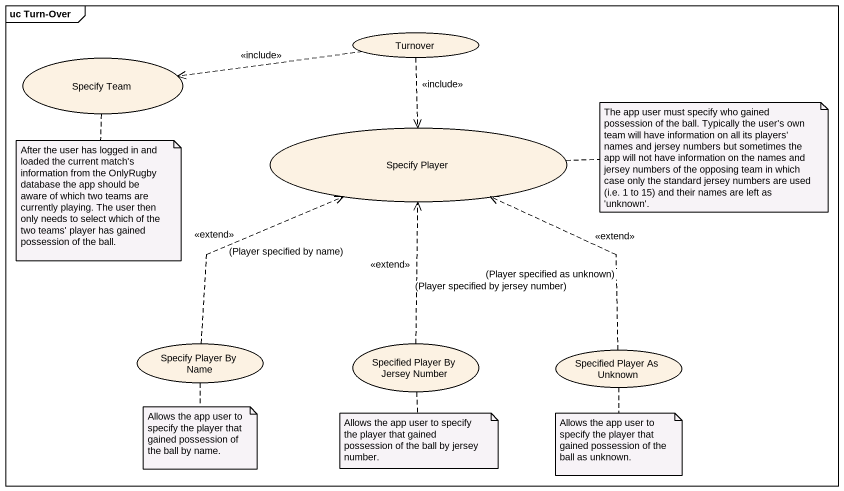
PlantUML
@startuml
mainframe uc Turn-Over
usecase "Specify Team" as Specify_Team
usecase Turnover
usecase "Specify Player" as Specify_Player
usecase "Specify Player By Name" as Specify_Player_By_Name
usecase "Specified Player By Jersey Number" as Specified_Player_By_Jersey
usecase "Specified Player As Unknown" as Specified_Player_As_Unknown
Turnover .left.> Specify_Team : <<include>>
Turnover ..> Specify_Player : <<include>>
Specify_Player_By_Name .up.> Specify_Player : <<extend>>\n(Player specified by name)
Specified_Player_By_Jersey .up.> Specify_Player : <<extend>>\n(Player specified by jersey number)
Specified_Player_As_Unknown .up.> Specify_Player : <<extend>>\n(Player specified as unknown)
note right of Specify_Player : The app user must specify who gained possession of the ball. Typically the user's own team will have information on all its players' names and jersey numbers but sometimes the app will not have information on the names and jersey numbers of the opposing team in which case only the standard jersey numbers are used (i.e. 1 to 15) and their names are left as 'unknown'.
note bottom of Specify_Team : After the user has logged in and loaded the current match's information from the OnlyRugby database the app should be aware of which two teams are currently playing. The user then only needs to select which of the two teams' player has gained possession of the ball.
note bottom of Specify_Player_By_Name : Allows the app user to specify the player that gained possession of the ball by name.
note bottom of Specified_Player_By_Jersey : Allows the app user to specify the player that gained possession of the ball by jersey number.
note bottom of Specified_Player_As_Unknown : Allows the app user to specify the player that gained possession of the ball as unknown.
@enduml
